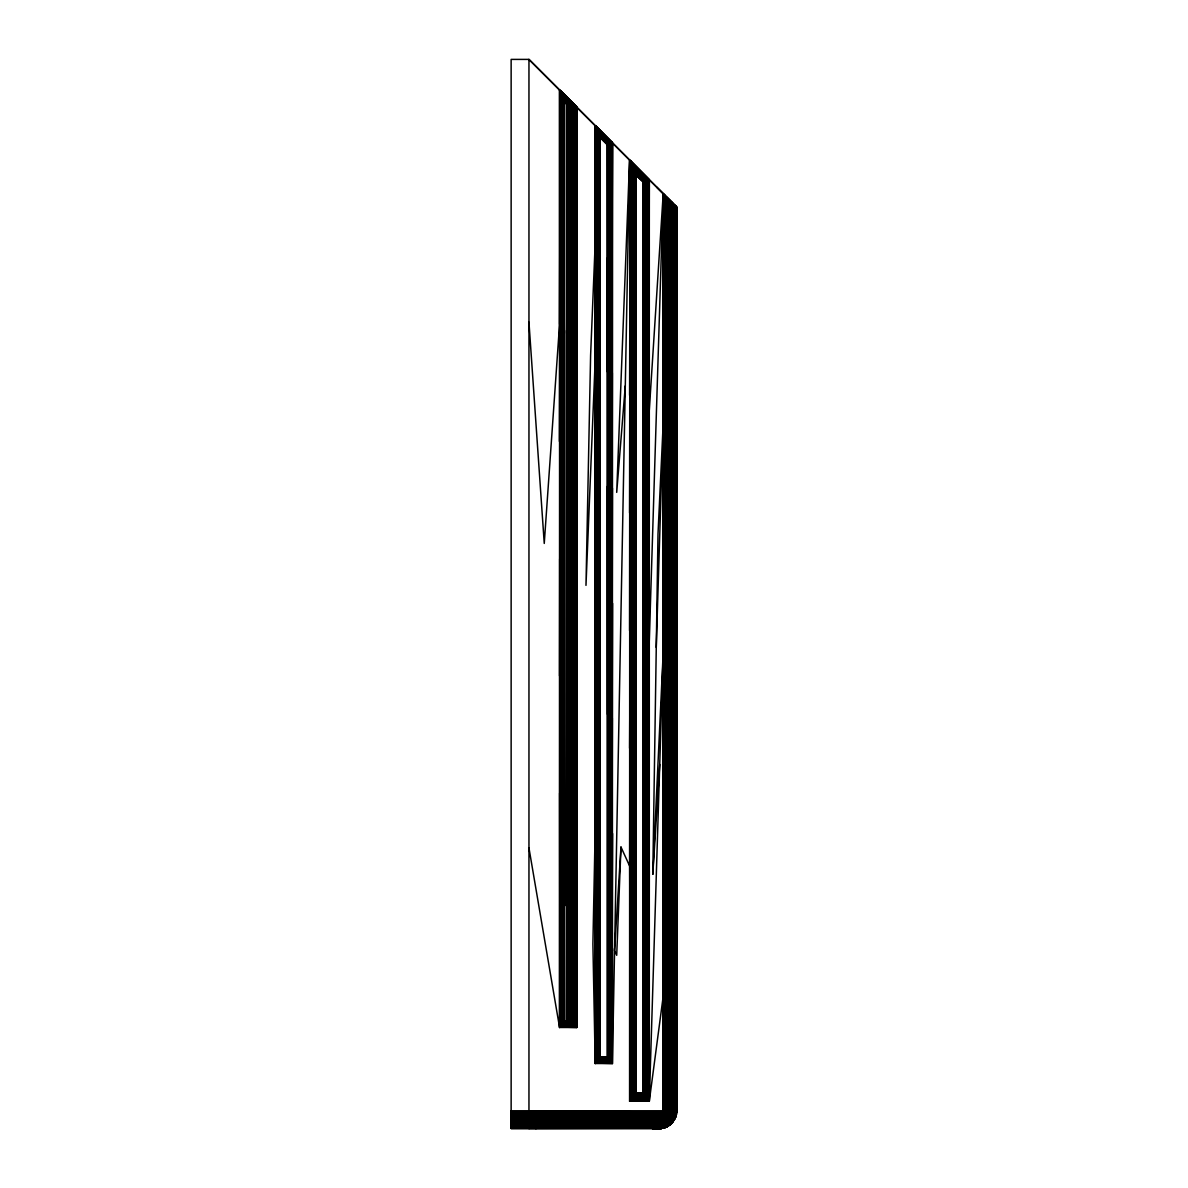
<?xml version="1.0" encoding="UTF-8"?>
<svg xmlns="http://www.w3.org/2000/svg" width="1188" height="1188" viewBox="0 0 1188 1188"><rect width="100%" height="100%" fill="white"/><g stroke="black" fill="none" stroke-linecap="round" stroke-linejoin="round"><path stroke-width="1.5" d="M559.563 324.369L559.563 89.991L559.563 1027.486L576.759 1027.486L576.759 107.202L559.89 90.333L559.563 1027.486L564.597 1020.923L564.434 100.148L560.216 90.719L559.563 324.369L544.253 543.436L528.957 322.245M559.637 441.639L559.8 324.621M560.291 324.591L560.216 90.719L560.216 1026.61L576.432 1027.041L576.729 912.414M559.637 793.183L559.89 1027.041L576.432 1027.041L576.759 107.202L569.631 102.168L560.855 91.535L560.38 558.449L560.543 441.773M560.543 558.657L560.469 792.322L560.216 90.719L575.794 106.356L575.824 221.384L576.106 106.608L562.087 93.466L561.82 209.355M560.706 558.449L561.182 91.996L576.106 106.608L576.284 566.825M560.543 909.31L560.855 1025.764L575.467 1025.764L561.182 1025.363L560.855 91.535L561.182 1025.363L575.467 1025.764L576.759 1027.486L559.89 1027.041L559.726 558.909L559.563 675.927M576.032 796.554L575.467 1025.764L575.794 106.356L561.182 91.996L561.107 791.921L561.182 675.363M567.671 334.155L568.621 106.178L569.705 103.712L575.141 105.97L575.23 335.922L575.794 106.356L569.557 102.777L563.751 97.357L569.438 103.43L575.467 106.148L575.141 1025.363L561.493 1024.962L561.182 792.025L561.404 908.389M561.33 558.479L561.493 92.471L572.913 103.891L568.384 101.99L566.691 104.262L566.765 448.084M561.449 908.345L561.79 92.961L560.944 325.007M563.379 211.969L563.558 96.792C583.145 114.612 569.884 96.867 567.998 105.554L567.018 562.726L568.324 105.42L569.735 103.341L575.467 106.148L575.141 1025.363L562.087 1024.19L561.79 209.415L561.865 325.764L562.637 94.535L575.794 106.356L572.2 105.064L570.686 108.257L570.017 335.907M561.969 442.292L562.355 93.986L574.799 105.376L569.29 102.51L570.017 107.128L571.725 109.281L572.764 105.984L575.141 105.97L575.141 1025.363L574.844 105.821L561.182 91.996L560.899 208.271M562.043 907.78L562.325 210.157M562.251 674.947L562.637 94.535L563.558 1022.259C578.571 1021.249 577.116 1026.878 561.79 1024.561L561.493 908.404M562.563 791.104L562.637 94.535L562.637 1023.462L573.967 1023.818L573.967 105.598L568.755 104.024L564.33 99.614L564.597 102.168L571.695 109.251L572.542 106.148L575.141 105.97L574.532 1024.561L575.066 795.485M573.403 104.395L562.874 95.085L562.874 1023.135L573.7 1023.462L573.923 909.043M563.067 790.881L563.127 95.649L570.834 102.732M563.097 906.86L563.127 791.03M563.29 790.807L563.35 96.213L571.77 105.004L575.467 106.148L575.467 1025.764L575.274 450.891M563.513 790.748L563.558 96.792L568.77 102.005L568.755 104.024M563.721 906.355L563.751 97.357L569.483 103.074L574.25 105.049L560.543 91.12L559.89 324.517M563.899 906.221L563.929 97.921L564.077 1021.576L572.972 1022.541L563.35 1022.541L563.127 95.649L562.681 326.685M564.196 906.028L564.077 98.485L568.042 102.034L569.201 106.772L569.201 1020.893L569.394 906.667M566.854 333.576L566.973 219.127M569.037 102.257L567.344 104.9L567.018 1020.893L567.018 104.589L568.666 102.257L572.75 103.92M566.691 1020.893L566.854 791.817M567.181 333.828L567.344 104.9L567.018 219.127M567.092 906.399L567.344 1020.893L567.671 105.227L568.354 103.193L570.775 102.985M564.434 330.398L564.582 905.954L564.434 100.148L567.344 103.074L568.31 105.88L567.671 1020.893L567.344 104.9M567.671 791.98L568.31 105.88L568.31 563.394L568.918 106.475L570.24 103.846L573.537 104.499M568.31 105.88L567.998 1020.893L567.508 563.067M568.072 906.518L568.31 1020.893L568.057 104.693M567.953 448.812L568.621 1020.893L568.918 106.475L567.463 102.302L564.33 99.614M569.201 1020.893L570.017 107.573L572.334 105.197L575.022 105.836M568.844 335.09L569.483 1020.893L569.765 107.321L570.893 106.623L571.888 107.603L572.438 907.335M568.918 563.691L569.097 449.569L569.765 1020.893L570.478 108.049C571.487 103.965 574.754 104.618 569.438 102.302M562.429 326.373L562.874 95.085L562.874 1023.135L573.448 1023.135L573.195 105.732L570.686 108.257L570.017 1020.893L569.735 906.711M570.478 1020.893L571.086 106.801M570.686 108.257L570.686 1020.893L570.478 108.049M570.389 450.371L570.879 1020.893L571.205 108.761L571.77 106.192L573.388 105.287L575.141 105.97L574.888 220.76M571.042 222.661L571.205 108.761L571.205 1020.893L571.042 108.613C570.195 103.653 577.398 106.95 572.378 103.772M571.265 678.897L571.458 1020.893L571.562 109.118L572.972 105.836L572.972 1022.541L573.165 908.196M571.577 792.975L571.562 1020.893L571.829 107.989C574.353 105.331 570.21 104.024 569.765 107.321L568.918 335.09L569.201 106.772L570.21 104.217L572.334 104.247M575.141 105.97L573.18 105.702L571.948 106.786L572.408 1021.784L572.571 907.528M572.111 1021.398L572.245 106.653C568.28 99.985 571.428 112.563 572.096 106.935L572.111 1021.398L564.211 1021.398L564.211 99.05L568.013 102.435M572.408 1021.784L572.571 106.178C571.205 103.044 569.29 104.96 570.255 107.811L570.255 1020.893L570.255 792.634M563.587 212.444L563.751 97.357L563.751 1022.022L572.571 1022.022L572.037 104.9M572.764 907.721L572.571 1022.022L573.002 220.463M562.874 907.127L563.127 1022.823L573.195 1022.823L573.477 220.374M573.774 335.165L573.448 1023.135L563.127 1022.823L562.874 95.085M574.042 335.254L574.25 105.628L572.497 104.41M562.355 907.602L562.637 1023.462L573.7 1023.462L574.532 105.717L573.299 105.197M561.182 91.996L561.493 1024.962L574.844 1024.962L574.532 105.717L573.329 105.687L573.7 1023.462L574.25 105.628L572.23 105.465M573.596 105.227L574.844 105.821L574.25 1024.19L562.087 1024.19L561.79 92.961M572.913 103.891L561.493 92.471L561.79 1024.561L574.844 1024.962L575.467 106.148L574.606 335.521M575.111 910.424L574.844 1024.962L575.467 221.102M560.216 909.622L560.543 1026.194L575.794 1026.194L576.432 106.89L576.759 1027.486M559.934 910.008L560.216 1026.61L576.106 1026.61L576.759 107.202L576.477 221.963M576.388 911.998L576.388 221.874L576.195 336.724M576.314 681.882L576.432 1027.041L576.759 682.372M595.247 946.316L595.53 1063.082L612.414 1063.512C609.236 1054.855 598.307 1054.751 595.203 1063.512L595.203 125.646L595.203 1063.512L612.414 1063.512L629.581 160.024L528.957 59.4L511.137 59.4L511.137 1128.6L660.305 1128.555L669.705 1125.051L511.137 1125.051M612.414 948.425L612.087 1063.082L595.53 1063.082L595.53 125.987L595.203 242.872L590.599 355.494L585.981 585.357L595.203 360.098L595.856 126.359L598.99 131.853L600.237 137.808L607.365 144.936L608.85 141.372L612.414 142.842L612.414 1063.512M598.262 943.331L598.529 1059.176L609.088 1059.176L609.889 141.283L597.713 129.106L597.713 1060.216L609.889 1060.216L609.889 141.283L596.183 126.76L596.51 1061.805L611.107 1061.805L611.107 141.773L596.183 126.76L596.02 594.282L596.183 477.561M596.094 828.259L596.183 594.49M596.391 477.502L596.51 244.015L596.822 1061.389L611.107 1061.805L611.746 142.248L595.53 125.987L595.203 477.338M596.183 828.348L597.119 1061.003L610.795 1061.389L611.419 141.996L610.469 371.339M596.51 711.33L596.435 828.051L596.51 127.19L610.795 141.595L610.795 1061.389L596.822 1061.389L596.51 944.98M596.658 594.282L596.822 127.636L610.469 141.461L610.469 1061.003L597.119 1061.003L596.51 127.19L596.51 1061.805L611.419 1062.22L611.998 257.514L611.746 372.349M596.777 944.623L597.119 128.111L610.469 141.461L609.325 1059.503L598.262 1059.503L597.995 943.584M597.089 944.312L597.43 128.601L610.187 141.357L610.187 1060.602L597.43 1060.602L597.119 944.386M597.386 944.029L597.43 594.594M597.609 478.081L597.713 245.5M597.683 943.777L597.713 129.106L597.995 1059.859L609.889 1060.216L610.469 831.11M597.935 827.175L597.995 129.641L609.607 141.238L609.607 1059.859L597.995 1059.859L597.119 827.769M597.995 827.308L597.965 943.51L597.713 827.442M598.203 827.041L597.995 129.641L597.208 361.226M598.455 826.922L598.529 594.95M598.396 594.683L598.262 130.175L598.039 245.871M598.707 826.833L598.529 130.725L598.529 1059.176L609.325 1059.503L610.187 830.783M598.737 942.841L598.99 131.853L608.419 141.639L608.226 1058.048L599.391 1058.048L598.529 130.725L609.325 141.238L609.444 256.029L609.889 141.283M599.168 942.485L598.99 131.853M599.361 942.336L599.197 132.432L608.612 141.491L608.642 943.925M608.479 714.478L608.048 142.04L599.717 134.14L599.702 942.114L599.554 133.561L608.226 141.832L608.048 1057.825L599.554 1057.825L608.226 1058.048L608.419 943.718M600.237 941.98L600.148 136.308C624.799 160.217 583.65 121.904 607.469 143.644L607.543 1057.157L600.074 1057.157L599.584 249.064M607.41 1056.978L607.469 257.796M599.866 365.384L599.97 1057.29L607.632 1057.29L607.751 142.59L599.866 134.69L599.866 1057.424L607.9 1057.617L608.048 142.04L599.391 132.997L599.212 248.129M599.97 1057.29L607.751 1057.424L607.9 142.308L599.717 134.14M608.345 485.283L608.419 141.639L599.391 132.997L599.391 1058.048L608.419 1058.3L608.85 829.476M609.607 141.238L598.262 130.175L599.197 1058.3L608.419 1058.3L608.315 141.728M609.31 255.984L609.088 141.298L598.767 131.289L598.99 1058.567L608.612 1058.567L608.85 141.372L598.767 131.289L598.559 246.748M598.529 943.124L598.767 1058.85L608.85 1058.85L609.088 141.298L598.529 130.725M609.889 1060.216L610.795 141.595L610.469 256.4M597.683 245.441L597.995 1059.859L597.995 129.641L598.262 1059.503L609.607 1059.859L610.751 256.519M596.183 126.76L596.183 1062.22L611.419 1062.22L611.419 141.996L610.469 1061.003L597.43 1060.602L597.282 128.363M611.107 1061.805L611.419 141.996M595.366 125.809L612.087 142.53L611.746 1062.651L595.856 1062.651L595.782 360.528L595.604 477.487M611.107 601.796L612.414 142.842L612.087 1063.082L595.856 1062.651L595.737 711.701M612.117 948.054L612.414 603.177L612.191 717.983M663.216 996.138L649.301 1101.187L629.581 1101.187L630.486 1100.029L629.685 866.022L630.486 160.989L629.581 160.024L616.706 492.381L625.289 385.892M629.581 630.605L629.982 278.081M630.813 864.834L630.917 630.501L631.615 747.252M643.02 182.046L644.846 177.903L649.301 179.744L649.301 1101.187L630.486 1100.029L630.486 160.989L631.363 162.147L630.694 630.219L630.917 161.553L630.026 160.484L630.026 1100.608L649.301 1101.187L663.216 652.212L663.587 537.585L663.825 766.854L665.146 309.994M630.531 278.304L630.917 161.553L631.14 630.219L631.363 396.332M631.363 630.516L631.778 1098.306L630.486 1100.029L648.871 1100.608L630.026 1100.608L630.917 161.553L647.534 178.334L647.534 1098.87L648.41 1100.029L648.871 985.446M631.363 747.608L631.674 981.362M631.734 981.288L631.778 630.546L632.046 747.148M632.046 513.572L632.194 163.439L631.363 162.147L630.59 395.604M648.41 869.75L647.965 1099.435L631.363 1098.87L631.363 162.147L632.194 163.439L631.778 1098.306L647.534 1098.87L647.965 984.332M632.15 980.887L632.194 163.439L631.838 279.655M632.744 513.869L632.892 397.638M647.118 983.293L646.688 1097.771L632.595 1097.237L632.595 164.137L632.699 397.282L633.367 165.563L632.595 164.137L632.194 1097.771L646.688 1097.771L647.534 1098.87L631.363 1098.87L630.917 982.209M632.551 980.516L632.595 863.958L632.981 1096.732L646.688 1097.771L647.43 753.534M632.595 747.326L632.491 863.795L632.595 630.68L632.848 747.014M647.534 983.813L647.118 1098.306L631.778 1098.306L631.363 162.147L647.534 178.334L646.688 1097.771L646.688 177.933L632.194 163.439L632.595 1097.237L646.287 1097.237L645.529 1096.257L645.901 177.755L632.981 164.835L632.788 630.442L632.981 514.3M632.937 980.159L632.981 164.835L632.298 396.896M633.263 863.409L633.367 165.563L645.901 177.755L645.812 407.38M633.531 630.68L633.367 165.563L633.367 1096.257L645.901 1096.732L645.901 292.634M633.575 514.597L633.709 166.32L633.367 1096.257L645.529 1096.257L645.901 866.988L645.529 1096.257L633.709 1095.811L635.877 1092.975L635.818 863.26M633.62 863.245L633.709 747.252M633.872 630.843L633.709 166.32L634.036 1095.381L645.188 1095.811L645.529 866.631L645.589 981.451M633.991 979.239L634.036 631.214M634.229 515.236L634.333 283.739M645.455 407.261L644.846 177.903L634.036 167.077L634.303 978.986L634.036 863.305M634.555 862.919L634.036 167.077L633.739 282.447M634.882 863.052L635.12 1093.97C649.643 1093.45 646.732 1097.356 633.709 1095.811M634.882 747.445L634.823 862.859L635.12 170.196L634.333 167.85L644.549 178.066L645.114 407.187M635.016 747.252L635.625 172.453L634.63 168.637L644.267 178.274L644.52 292.634M635.09 978.392L635.12 170.196L643.777 178.853L644.015 1094.267L634.882 1094.267L634.63 863.112L634.63 1094.594L644.549 1094.98L644.549 178.066L645.529 177.74L645.529 1096.257L645.901 637.243L645.678 751.826M635.461 978.17L635.313 170.953L643.569 179.225L643.688 636.278M635.818 978.066L635.476 171.711L643.569 179.225L643.777 1093.97L635.12 1093.97L635.12 170.196L634.912 284.986M634.882 400.623L635.313 1093.703L643.569 1093.703L643.079 181.14L644.549 178.066L644.891 980.679M643.257 1093.302L643.406 179.64L635.476 171.711L635.625 1093.302L643.406 1093.48L643.406 179.64L635.625 172.453L643.257 180.101L643.257 1093.302L635.743 1093.153L635.328 286.278M643.569 179.225L643.406 1093.48L635.476 1093.48L643.569 1093.703L643.777 750.801M643.569 1093.703L643.777 178.853M634.407 399.539L634.882 169.409L644.015 178.542L643.777 1093.97L635.313 1093.703L635.313 170.953L635.135 285.625M644.549 865.74L644.015 1094.267L644.267 178.274L644.327 865.473M634.333 979.075L634.63 1094.594L644.267 1094.594L644.549 178.066M645.188 636.813L644.846 1095.381L634.036 1095.381L633.709 863.424L633.947 979.298M645.396 522.022L645.529 292.56M645.901 1096.732L632.981 1096.732L632.981 164.835L645.529 177.74L645.188 1095.811L645.188 292.545L644.98 751.291M631.407 279.165L631.778 162.771L646.688 177.933L646.287 1097.237L646.688 867.819M647.312 638.312L646.391 982.402L647.118 178.111L631.363 162.147M646.688 1097.771L647.534 178.334L647.118 1098.306L647.118 868.265M662.295 1128.199C670.24 1126.491 676.863 1119.007 676.833 1110.78L676.833 207.276L649.301 179.744L647.534 1098.87L647.965 178.616L630.486 160.989L630.917 1099.435L647.965 1099.435L649.257 294.847L648.871 1100.608L649.301 870.819M647.534 1098.87L648.084 524.012M648.188 408.984L648.41 178.943L630.026 160.484M648.529 524.428L647.965 1099.435L648.41 178.943L630.486 160.989M648.47 984.941L648.41 1100.029L649.197 755.509L649.079 870.537M648.529 869.839L648.871 179.314L647.965 408.806M649.301 179.744L648.41 1100.029L648.41 178.943L647.965 293.718M663.335 308.286L663.335 537.585M663.335 766.854L663.335 996.138M666.364 539.619L665.146 1110.78C665.206 1118.042 661.686 1127.679 653.385 1128.422C660.662 1126.269 663.156 1117.596 663.216 1110.78L663.216 193.644L667.983 198.426L667.983 1110.78C668.191 1118.725 663.142 1128.377 654.306 1128.6M656.741 187.184L665.146 195.589L663.587 766.854L663.216 652.212L652.791 874.309L658.004 533.976L663.216 422.943L656.251 647.415M664.062 309.029L663.453 422.943L664.196 194.624L664.315 538.179L665.042 309.875M652.286 1128.6C660.736 1128.006 664.27 1118.086 664.196 1110.78L664.196 309.147L663.944 423.433M664.062 996.138L664.315 767.225L665.146 1110.78L666.008 310.84L665.146 538.788M665.028 1113.319L663.216 1110.78L663.587 996.138L664.196 1110.78L664.671 652.717L664.196 194.624M664.924 424.146L665.146 195.589L665.146 1110.78L664.79 767.225L665.874 425.111L666.126 653.667L666.824 425.824M665.146 424.398L665.874 310.707L664.196 1110.78M665.042 996.272L665.636 653.667L666.008 767.938L666.008 996.509L665.636 653.667L664.924 881.748L664.196 652.717M666.008 539.382L666.008 310.84M656.281 1127.887L653.133 1128.555C661.879 1128.437 666.275 1118.428 666.126 1110.78L667.062 197.505L666.126 310.84M652.791 1128.6C662.013 1129.12 667.329 1118.888 667.062 1110.78L667.062 311.657L667.983 198.426L666.126 882.224M666.082 1112.042L667.062 1110.78L667.641 540.555L667.062 654.143L666.72 539.976M667.983 198.426L667.062 654.143M667.879 996.732L667.879 312.474L667.062 539.976M664.077 1113.319L664.879 1114.567L667.983 1110.78L668.324 768.992M668.785 541.119L669.75 200.208L668.889 199.317L667.983 312.474M669.542 313.914L668.889 427.19L669.75 200.208L672.868 203.311L671.398 1110.78C671.666 1119.452 665.102 1128.823 655.791 1128.555C664.226 1127.65 669.037 1118.591 668.889 1110.78L669.646 314.018L669.646 541.669L670.492 314.746M669.646 996.955L669.75 200.208L669.75 1110.78C670.002 1119.037 664.241 1128.511 655.256 1128.6M670.388 883.352L671.398 201.841L670.596 314.746M656.756 1128.555C665.339 1127.783 670.789 1118.858 670.596 1110.78L670.388 428.482L669.973 541.862M664.047 1118.19L670.596 1110.78L671.398 201.841L671.294 542.693M671.294 997.163L671.769 656.682L672.156 1110.78C672.363 1119.096 666.349 1127.887 657.647 1128.555C667.225 1128.407 676.462 1120.878 676.002 1110.78L676.328 206.742L674.145 204.588L672.868 430.175L672.779 316.736M663.112 1118.19L663.647 1119.319L671.398 1110.78L672.156 202.584L671.398 315.459M672.868 316.736L673.522 203.965L672.066 997.267L672.512 657.038L672.868 1110.78C673.151 1119.586 666.141 1128.689 656.919 1128.6M667.121 1117.017L672.156 1110.78L672.512 657.038M672.69 883.902L672.156 1110.78L671.873 997.267M666.75 1118.19L672.868 1110.78L673.522 203.965L672.868 430.175M661.85 1127.887C669.007 1125.615 673.641 1118.146 673.522 1110.78L673.522 317.315L673.522 884.08M673.447 997.43L674.145 204.588L674.71 1110.78C674.918 1119.601 667.805 1128.244 658.776 1128.555M673.908 997.504L673.522 1110.78L674.145 204.588L672.868 883.902M674.71 205.138L673.522 657.38L674.71 205.138L674.145 1110.78C674.502 1120.536 666.008 1129.253 656.132 1128.6M674.145 997.504L675.63 206.073L675.63 1110.78C675.838 1119.72 668.443 1128.229 659.37 1128.555L660.84 1128.422M674.947 431.793L674.71 657.959L674.636 318.354L674.145 1110.78L669.661 1117.017L661.553 1123.388M668.235 1120.403L675.155 1112.042L675.2 205.628L675.2 1110.78C675.393 1119.66 668.146 1128.229 659.088 1128.555L664.894 1127.471L669.705 1125.051L664.894 1127.471M673.373 1113.319L674.71 1110.78L675.022 997.638L675.63 206.073M675.304 884.6L675.2 1110.78L674.636 997.578L674.145 1110.78L673.685 884.228M675.2 884.496L676.002 206.445L675.63 319.156M667.166 1126.432C672.854 1123.625 676.418 1116.958 676.551 1110.78L676.328 206.742L675.155 1112.042M676.521 1112.042L676.863 207.306L528.957 59.4L528.957 1128.6M559.563 441.55L559.726 324.532M560.097 441.847L559.89 558.687L559.845 207.484M559.89 675.779L560.053 558.88M560.662 441.609L560.825 208.271M562.117 209.771L562.355 93.986L562.637 1023.462L562.087 93.466L571.176 102.807M566.691 333.412L567.671 105.227L564.493 100.683L567.032 102.747L567.998 105.554L567.998 1020.893L567.953 906.474M567.018 333.665L567.27 219.364L567.344 333.917M567.018 677.279L567.552 448.604M567.76 448.693L567.923 334.392M568.235 220.211L567.998 334.392L567.953 219.973M567.671 563.067L567.879 448.812M567.181 791.906L567.344 1020.893L567.552 906.444M568.621 563.543L568.8 449.391M567.953 677.65L568.31 1020.893L568.503 906.563M569.201 563.84L569.394 449.747M569.483 563.973L569.661 449.91L570.017 1020.893L570.017 107.573M569.141 906.637L568.918 1020.893L568.77 563.691L568.918 792.292M570.686 222.334L570.938 107.559M570.879 222.498L571.22 108.331M572.958 907.959L572.764 1022.259L563.558 1022.259L563.558 96.792M572.468 105.346L574.844 105.821L574.324 335.372M573.73 908.79L573.893 794.267M573.67 908.746L573.448 1023.135L572.928 105.45M574.918 335.699L575.111 220.879M574.532 679.996L574.695 565.34M574.279 909.414L574.472 794.846M574.754 795.143L574.25 1024.19L562.355 1023.818L561.79 791.668M575.141 680.59L575.304 565.874M575.541 336.159L575.749 221.31L575.794 451.306M576.061 221.577L576.106 1026.61L560.543 1026.194L560.543 91.12L574.799 105.376L570.24 104.663L573.908 105.301M575.467 680.917L575.631 566.156M575.942 566.483L576.106 451.618M576.522 337.036L576.729 222.201M576.15 911.671L576.358 796.94M560.781 908.998L560.543 792.426L560.855 1025.764L575.794 1026.194L576.061 911.582M595.411 477.546L595.203 594.579L595.53 125.987L595.53 1063.082L595.277 829.135L595.485 945.99M595.53 360.261L595.856 126.359L596.064 711.27M595.203 711.805L595.366 594.743L595.53 1063.082M595.945 360.32L596.138 243.644L596.257 360.528M596.584 360.736L597.119 128.111L597.119 1061.003M596.896 360.974L597.43 128.601M597.802 361.805L597.965 245.842M598.069 362.102L598.232 246.272M599.034 363.454L599.197 132.432L599.197 363.899M608.226 943.51L608.048 1057.825L599.717 1057.617L599.391 132.997M609.889 256.148L610.187 141.357L609.325 1059.503L609.325 141.238L598.262 130.175L598.262 1059.503M609.607 370.908L609.815 256.103M610.469 141.461L609.889 371.012M599.197 479.625L599.197 1058.3L608.612 1058.567L609.088 829.699M609.786 485.744L609.444 715.161L609.325 141.238M598.99 479.373L598.99 1058.567L608.85 1058.85L609.325 829.937M609.889 600.742L610.068 485.922M610.187 371.161L611.107 141.773L610.469 1061.003L610.795 946.42M598.767 247.238L598.767 1058.85L609.088 1059.176L609.607 830.204M609.993 715.636L611.018 256.712M610.677 486.367L610.469 716.171L610.974 486.635M611.107 371.785L611.345 256.95M609.607 1059.859L609.889 945.351M610.558 831.14L610.721 716.379M611.746 257.291L612.087 142.53L612.087 1063.082L612.414 833.337L611.746 1062.651L596.183 1062.22M610.795 831.452L610.187 1060.602L597.713 1060.216M611.107 716.795L611.271 601.9M611.508 487.154L611.597 372.186M610.87 946.494L611.107 831.808M611.419 717.136L612.087 142.53M611.553 717.24L612.414 142.842M611.419 1062.22L611.419 832.179M611.746 717.493L612.34 372.913M611.508 947.282L611.746 832.55M612.236 602.955L612.414 488.09M612.325 718.146L611.746 1062.651L611.746 142.248M629.581 395.322L629.922 278.007L629.581 512.964M629.581 748.247L630.249 630.798L630.486 1100.029L629.803 630.828M630.249 395.782L630.026 513.038L629.922 395.663M630.026 630.546L630.308 513.35M631.021 395.886L631.303 279.165M631.08 513.053L631.244 396.183M631.452 396.198L631.734 279.64M631.897 396.54L632.15 280.145M632.402 630.338L632.595 514.048M633.442 398.129L633.664 282.402M633.174 630.546L633.367 514.582M634.08 283.071L634.333 167.85L634.63 1094.594L634.036 167.077L634.036 1095.381L633.367 630.917M633.798 398.574L633.991 283.026M634.11 399.049L634.63 168.637L634.882 1094.267L644.267 1094.594L644.549 980.352M644.267 865.532L644.074 979.803L644.015 178.542L644.238 292.768M644.371 750.905L644.549 636.516M644.653 751.068L644.846 636.634M645.01 866.082L645.099 751.44M645.351 636.768L645.188 177.799L633.709 166.32L645.529 177.74M645.767 522.2L644.846 1095.381L634.333 1094.98L634.036 979.343M646.584 292.842L646.287 407.677L646.688 177.933M645.812 752.004L645.277 981.11L645.188 751.559M646.391 522.631L647.118 178.111L631.778 162.771L631.778 1098.306L630.917 630.501M647.014 293.05L646.688 407.885L647.118 178.111L647.118 1098.306M646.287 637.54L646.539 522.675M646.287 752.464L647.534 178.334M646.495 867.552L646.584 752.702M646.911 637.941L647.861 293.599M646.851 752.895L647.43 408.33M647.267 753.311L648.41 178.943M647.965 639.025L648.752 294.357M647.742 868.933L647.861 753.979M647.698 753.771L648.871 179.314L648.871 1100.608M647.638 983.902L648.633 639.664M648.693 524.576L648.871 409.637M648.529 985L648.871 870.269M663.944 881.496L664.196 767.225L664.315 996.272M665.146 996.39L665.399 882.224L665.755 996.509M666.943 311.657L666.587 425.586L667.062 197.505L666.126 425.111L666.824 311.538M667.062 882.461L667.879 540.555M668.785 313.246L667.983 540.555M667.983 996.732L668.205 882.922L668.889 1110.78L665.829 1114.567M669.423 769.304L670.596 201.024L670.596 1110.78L669.973 883.352M670.492 769.631L670.181 655.91L669.75 883.144L670.492 542.188M671.294 315.459L670.596 542.188M670.596 997.074L670.789 883.545L671.398 1110.78L671.398 201.841M671.963 316.023L671.398 429.061L672.156 202.584L671.398 656.311L671.873 543.154L672.156 656.682L671.963 429.64L671.591 542.886M671.398 997.163L671.68 770.21M671.873 770.21L672.69 430.175L672.334 543.347M672.868 543.614L673.195 430.502M672.868 997.356L673.195 657.38L674.561 884.362M673.032 884.08L673.284 770.73M674.145 544.401L674.428 431.407M674.636 318.354L674.145 657.692L674.502 544.757M674.353 771.16L674.71 1110.78M674.145 770.953L675.527 319.112L675.63 432.254M674.71 771.16L675.913 319.438M675.72 545.426L676.551 206.979L676.328 1110.78L675.601 1115.799L673.522 1119.319M675.63 771.517L675.809 658.612M675.63 658.434L675.868 545.574M676.195 545.767L676.002 658.612L675.913 432.536M676.492 319.943L676.551 1110.78L675.244 1114.567L671.547 1119.319M675.868 997.742L675.63 1110.78L674.947 658.211M647.534 293.406L647.965 178.616L647.965 1099.435M663.706 652.212L664.196 538.179M665.146 881.986L665.518 767.938L665.874 882.224M667.062 768.309L667.522 654.603L667.879 768.651M668.205 540.778L668.666 427.19L668.889 1110.78L669.423 996.955M667.983 768.651L668.889 199.317L667.983 426.522L668.666 313.142M670.284 542.188L669.75 655.479L669.423 541.669M670.804 542.396L671.19 429.061M670.596 769.631L670.997 656.311L671.398 1110.78M671.398 542.693L671.769 429.447M671.398 769.928L671.769 656.682M673.522 430.665L673.997 317.79M672.334 883.902L672.868 1110.78L673.284 997.43M665.146 653.192L665.755 539.382L666.126 653.667M667.062 425.824L667.76 312.355M665.131 1112.042L666.126 1110.78L666.706 996.628L666.468 768.309M670.388 314.642L669.75 427.843L670.596 201.024L669.75 1110.78L665.607 1115.799M666.349 882.461L667.062 1110.78L667.418 768.651M667.3 882.684L667.983 1110.78L668.547 996.851M643.302 864.894L643.154 180.606C631.303 167.968 634.838 174.755 643.02 181.734L635.877 174.903M671.517 1120.403L672.646 1118.19M571.562 1020.893L571.354 108.45L573.329 105.539L573.7 335.075M595.203 829.031L592.901 943.97L595.203 1063.512M649.301 640.466L663.216 193.644L649.301 410.112M571.458 109.029L570.24 104.663L568.621 334.853L568.918 1020.893L569.483 107.054L568.384 101.99M620.982 847.059L616.706 955.286L614.552 950.578L620.982 847.059L629.581 865.889M652.791 874.309L659.741 764.463M568.933 102.539C568.384 104.9 572.898 107.395 571.606 108.242C573.21 106.534 568.31 104.41 572.141 104.351M571.205 104.425L569.483 103.074M570.285 105.123L570.017 107.128M672.111 1119.319L668.191 1123.388L659.088 1127.471M635.788 173.537L643.154 180.606L635.743 173.181L635.743 1093.153L643.154 1093.153L643.154 180.606M571.383 108.034L572.111 106.95M667.017 1125.051L673.24 1120.403L676.462 1114.567L511.137 1114.567M570.596 106.772L571.131 105.123L569.705 103.712L574.25 105.049L569.884 102.406M571.636 107.365L572.319 106.311L571.131 105.123M675.838 1115.799L676.551 1113.319L511.137 1113.319M665.829 1126.996L672.393 1122.452L676.15 1115.799L511.137 1115.799M676.002 1115.799L676.418 1114.567M669.78 1123.388L672.497 1120.403M607.632 142.916L608.078 828.808M674.175 1119.319L671.175 1123.388M675.452 1113.319L676.328 1110.78L676.328 206.742M676.135 1113.319L674.116 1117.017M676.15 1114.567L674.071 1118.19M675.913 1114.567L672.631 1119.319M511.137 1117.017L675.749 1117.017L674.383 1119.319M674.65 1112.042L668.785 1119.319M674.962 1118.19L675.616 1117.017M675.437 1117.017L672.898 1120.403M674.027 1115.799L674.799 1114.567M672.839 1112.042L670.002 1115.799M573.967 220.374L573.091 105.613L570.255 107.811L570.255 221.948M671.428 1118.19L676.002 1110.78L676.002 206.445L675.2 658.211L675.2 205.628L675.2 1110.78M663.379 1127.471L658.419 1128.555L668.235 1125.779L674.695 1119.319L511.137 1119.319M672.497 1114.567L665.265 1121.457M673.032 1121.457L673.908 1120.403L511.137 1120.403M673.106 1117.017L670.923 1119.319M673.522 1120.403L664.567 1126.432M673.121 1119.319L670.834 1121.457M572.571 106.178L573.195 1022.823L563.35 1022.541M672.809 1121.457L666.542 1125.779M571.161 107.336L572.378 106.371L572.675 564.003M670.255 1119.319L663.26 1124.249M670.596 1122.452L671.799 1121.457M670.002 1124.249L667.701 1125.779M670.344 1120.403L663.246 1125.051L655.628 1127.887M669.676 1120.403L662.503 1125.051M667.448 1120.403L657.246 1126.432M664.953 1120.403L662.132 1122.452M669.69 1121.457L657.781 1127.471M670.908 1123.388L666.973 1125.779M670.106 1122.452L658.167 1127.887M666.869 1121.457L656.519 1126.996L528.957 1127.471M659.86 1123.388L661.285 1122.452M511.137 1127.471L665.28 1127.471L661.241 1128.422L669.705 1125.051M662.369 1123.388L663.825 1122.452M572.497 106.103L571.354 106.623M669.304 1123.388L666.483 1125.051M659.266 1124.249L660.706 1123.388M667.582 1123.388L661.553 1126.432M658.627 1125.051L660.083 1124.249M663.854 1127.887L668.651 1125.779L511.137 1125.779M660.899 1124.249L657.959 1125.779L528.957 1126.432M667.359 1126.432L668.577 1125.779M511.137 1126.432L667.567 1126.432L663.246 1127.887M571.19 106.46L573.7 105.613L573.967 564.716M666.661 1126.432L672.512 1122.452L511.137 1122.452M660.231 1125.779L661.746 1125.051M662.488 1128.199L667.567 1126.432M571.012 106.281L573.685 105.598L573.7 1023.462M660.974 1125.779L657.929 1126.996M665.547 1125.779L655.702 1128.422M664.983 1125.779L661.894 1126.996M666.23 1126.996L663.691 1127.887M658.716 1126.432L655.776 1127.471L528.957 1127.887M665.072 1126.432L661.464 1127.471M664.077 1127.887L665.25 1127.471L660.142 1128.555L661.493 1128.422L511.137 1128.422M609.117 944.43L609.088 141.298L608.85 1058.85M570.819 106.088L573.448 105.643L573.7 220.344M663.765 1127.471L665.235 1126.996M661.983 1127.471L663.528 1126.996M659.37 1128.199L660.424 1127.887M656.444 1127.471L528.957 1128.199M571.161 105.984L572.779 105.643M661.107 1128.199L662.265 1127.887M659.34 1127.887L660.899 1127.471M660.929 1127.887L662.488 1127.471M661.464 1128.199L662.963 1127.887M572.854 105.717L573.195 1022.823M657.781 1128.199L659.889 1127.887M661.063 1128.422L662.8 1128.199L511.137 1128.199M569.735 103.341L572.542 103.935M661.389 1128.422L663.973 1127.887L511.137 1127.887M655.434 1128.199L652.583 1128.555M653.682 1128.555L654.558 1128.422M570.76 105.584L571.874 105.48M660.276 1128.422L661.775 1128.199M656.786 1128.422L658.33 1128.199M658.746 1128.422L660.305 1128.199M571.874 104.737L574.873 105.687L572.171 104.069M661.493 1128.422L657.885 1128.6M658.88 1128.6L660.305 1128.555M528.957 1113.319L663.186 1112.042L528.957 1110.78M528.957 1114.567L663.112 1113.319L664.656 1115.799M528.957 1115.799L662.963 1114.567M528.957 1119.319L662.176 1118.19L663.186 1120.403L665.859 1118.19L666.32 1119.319M528.957 1120.403L661.82 1119.319L662.295 1120.403M528.957 1121.457L661.389 1120.403L661.82 1121.457L660.424 1122.452L528.957 1123.388M528.957 1122.452L660.929 1121.457M528.957 1128.422L654.202 1128.199M573.685 105.598L574.532 105.687L573.462 105.376M564.493 1021.027L571.903 1021.131L564.493 1021.027L571.829 1021.027L571.829 107.989L571.859 450.237M561.79 442.307L562.355 1023.818L573.967 1023.818L573.448 105.643M607.9 1057.617L599.717 1057.617L599.554 133.561M635.877 1092.975L643.079 1093.049M511.137 1110.78L676.863 1110.78L676.729 207.172L676.551 1110.78L676.284 319.75M511.137 1112.042L676.818 1112.042M511.137 1118.19L675.259 1118.19M511.137 1121.457L673.314 1121.457M511.137 1123.388L671.621 1123.388L672.482 1122.452L669.601 1125.051L671.651 1123.388L670.596 1124.249L511.137 1124.249M511.137 1126.996L666.453 1126.996M564.597 1020.923L571.829 1021.027M607.543 1057.157L600.148 1057.053L607.632 1057.29M635.818 1093.049L643.154 1093.153M563.751 1022.022L572.764 1022.259L572.764 105.999M571.547 105.153L573.106 105.301L570.983 103.193M569.988 103.594L571.77 105.004M569.676 102.539L572.319 103.475L570.121 102.331M573.18 105.093L574.502 105.673M569.958 103.965L573.507 105.138M571.354 103L572.883 104.069M569.201 102.807L570.418 103.282M569.557 102.777L574.428 105.242L573.255 104.663M574.517 105.331L572.854 104.232M574.16 105.346L575.794 106.356M568.889 104.618C572.854 110.9 560.053 96.317 566.78 103.415L569.23 106.311M564.434 100.148L567.225 102.495M572.571 104.217L573.863 105.509M564.597 101.678L567.047 104.128M600.237 137.318L607.41 144.045L607.454 371.978M570.374 106.549L566.884 103.059M599.866 134.69L607.9 142.308L608.286 714.389M571.294 104.158L570.106 102.628M570.478 104.9L572.23 106.653L572.245 1021.576L564.077 1021.576L563.35 96.213L563.35 906.741M570.7 106.415L567.344 103.074M646.287 982.313L646.287 177.814L632.595 164.137L645.901 177.755M564.211 99.05L569.186 103.594M569.23 104.069L567.463 102.302M600.207 136.843L607.41 144.045M643.079 181.14L635.743 173.181M564.077 98.485L567.716 102.138L568.161 104.336M600.148 136.308L607.469 143.644M632.194 163.439L646.287 177.814M569.498 106.608L569.052 104.321M629.803 160.261L629.581 1101.187M573.388 105.034L571.413 104.633L570.596 105.88M573.388 104.782L574.665 105.494M662.756 1115.799L663.439 1117.017M663.706 1115.799L664.389 1117.017M566.706 103.816L567.018 1020.893M672.705 1113.319L673.165 1114.567M570.299 106.95L569.735 104.143M528.957 847.935L559.563 1027.486M673.477 1115.799L673.641 1117.017M631.778 981.377L632.194 1097.771L631.778 162.771L631.942 513.409M630.486 982.639L630.917 1099.435L630.917 161.553L631.363 1098.87L630.917 864.968L631.244 981.778M669.542 883.144L669.215 769.304L668.785 996.851L669.111 883.144L669.75 1110.78L669.319 655.479L668.889 882.922L668.785 768.992M645.5 292.5L645.188 177.799L644.846 1095.381L644.846 177.903L645.322 522.022M634.333 863.186L634.555 978.808M632.981 863.765L633.263 979.892M632.447 747.074L632.194 630.605L632.981 1096.732L632.595 980.605M632.194 864.196L632.491 980.59M631.778 864.433L632.105 980.961M630.368 395.901L630.754 747.534M630.813 982.209L630.486 865.265L630.917 1099.435L630.486 630.516M597.653 943.807L597.43 245.099M596.822 827.947L597.044 944.371M561.493 791.832L561.716 908.107M560.855 792.218L561.107 908.686M676.521 319.973L676.551 432.937M676.64 658.969L676.833 1110.78M675.423 658.434L675.527 884.6M674.636 771.16L674.428 657.959L675.022 997.638M673.834 657.692L674.145 1110.78M673.195 657.38L673.522 1110.78M672.779 543.614L672.868 657.038L672.868 203.311L672.868 1110.78M672.066 770.21L672.156 883.738M671.294 769.928L671.398 883.545M670.181 655.91L670.596 1110.78M668.547 768.992L668.443 655.048L667.983 882.684L668.889 199.317L668.889 1110.78M667.522 654.603L667.983 1110.78M666.587 654.143L667.062 1110.78M645.01 636.59L644.846 177.903L644.549 1094.98L634.333 1094.98L634.333 167.85M644.044 292.976L644.445 521.77M644.549 521.903L644.624 865.71M643.02 181.734L643.124 522.779M643.079 523.106L643.183 864.894M635.743 518.176L635.773 633.115M635.818 633.471L635.847 748.321M635.476 286.947L635.743 1093.153M633.367 281.898L634.036 1095.381M632.981 164.835L633.367 1096.257L632.595 397.416M631.363 513.424L632.194 1097.771M629.744 748.425L629.922 865.71M609.281 370.73L608.85 141.372L608.969 600.074M608.85 714.79L608.88 944.163M607.781 828.645L607.543 143.258L600.074 135.788L600.207 1056.978M607.469 486.174L607.499 714.389M600.074 481.289L600.103 596.421M600.148 596.688L600.192 941.906M598.99 247.698L599.391 1058.048M597.713 361.894L597.831 478.14M597.995 594.743L597.995 1059.859M596.183 360.617L596.302 477.398M596.51 594.49L596.822 1061.389L596.822 127.636M596.272 711.33L596.465 944.92M595.485 243.169L595.53 594.535M575.794 1026.194L575.794 566.275M574.116 564.894L574.25 1024.19L574.25 105.628L574.532 1024.561L574.532 105.717M572.616 793.005L572.408 106.4L572.571 1022.022M572.111 564.166L572.141 792.708M571.77 336.546L571.799 678.6M571.413 450.98L571.621 679.016M571.161 450.816L571.205 564.835M570.997 450.727L571.354 1020.893L571.205 108.761M570.834 450.608L571.042 1020.893M570.195 336.085L570.255 564.345M570.136 564.345L570.448 678.571M569.691 792.5L569.171 221.042M568.265 220.255L568.31 334.63M567.626 219.691L567.671 1020.893L567.671 105.227M564.211 214.345L564.33 1021.249L571.992 1021.249L564.434 1021.131L563.929 213.409M563.558 212.474L563.929 1021.784M561.79 325.854L561.909 442.174M560.543 208.004L560.632 324.784M560.855 558.657L561.182 1025.363L561.493 92.471L561.493 1024.962M560.543 91.12L560.855 1025.764L560.855 91.535M559.726 558.909L560.216 1026.61L560.142 324.799L559.89 1027.041L559.89 90.333M672.156 202.584L672.156 1110.78M666.126 196.555L666.126 1110.78M663.216 193.644L663.216 1110.78M644.267 178.274L644.267 1094.594M644.015 178.542L644.015 1094.267M634.882 169.409L634.882 1094.267L634.63 168.637M634.63 515.874L634.63 747.371M609.088 141.298L609.088 1059.176M608.612 141.491L608.612 1058.567M608.419 829.135L608.419 1058.3M608.048 142.04L608.226 1058.048M607.751 142.59L607.751 1057.424M595.856 477.472L595.856 828.585M595.856 945.618L595.856 1062.651M576.432 106.89L576.432 1027.041M576.106 106.608L576.106 1026.61M574.844 105.821L574.844 680.279M574.844 795.173L574.844 1024.962M572.972 105.836L572.972 1022.541M570.879 108.435L570.879 1020.893M569.765 107.321L569.765 1020.893M569.483 1020.893L568.918 106.475M568.621 106.178L568.621 1020.893M568.31 677.769L568.31 1020.893M567.344 562.904L567.344 1020.893M563.127 95.649L563.127 1022.823M562.355 93.986L562.355 1023.818M562.087 93.466L562.087 1024.19M561.79 675.215L561.79 1024.561M536.902 1127.991A1.782 1.782 0 0 1 535.684 1128.6M676.002 1110.78L675.586 545.337L676.002 1110.78"/></g></svg>
